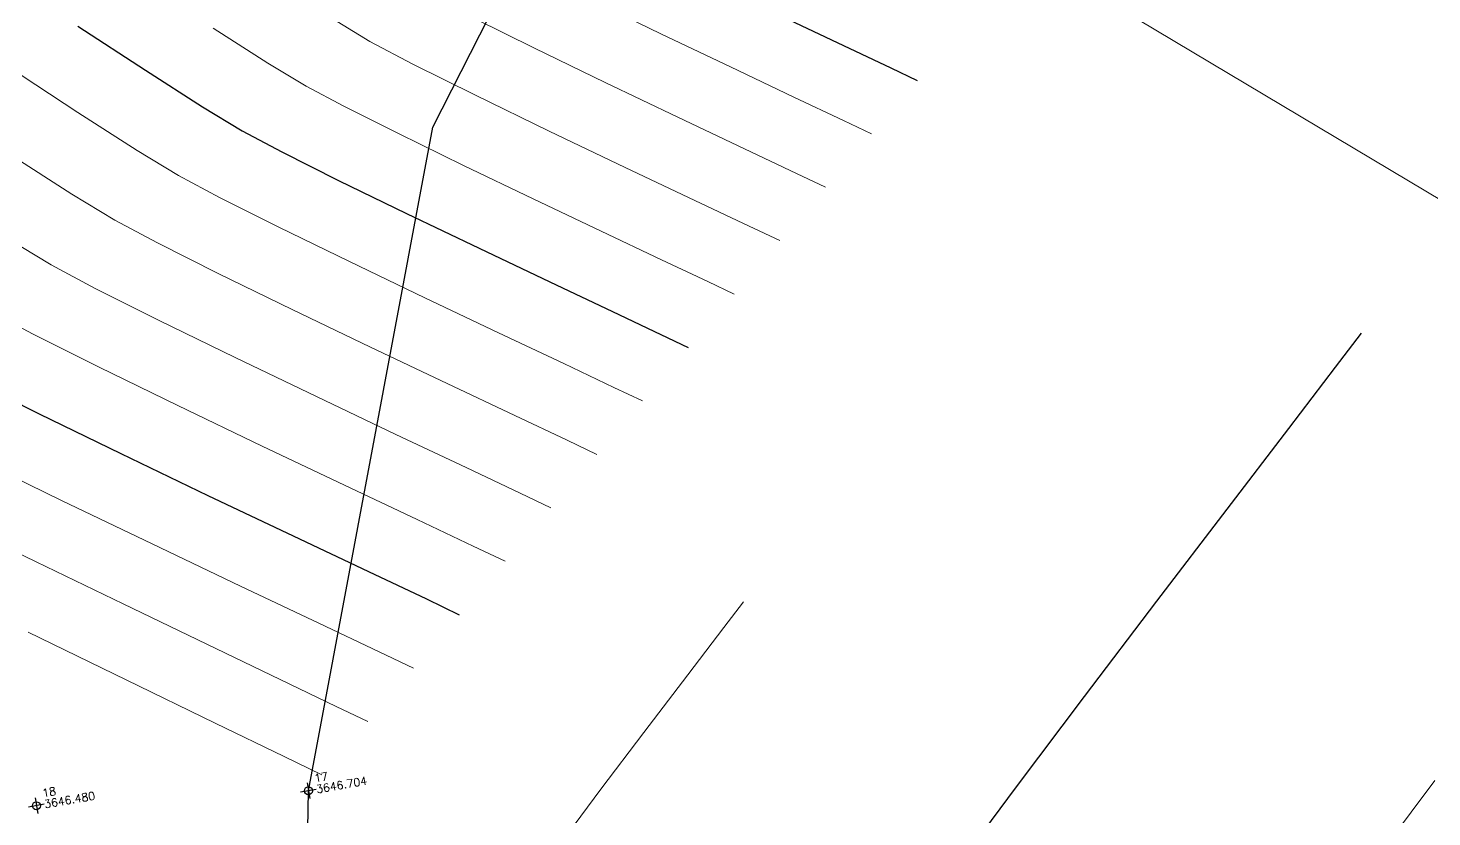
# Model space of a CAD drawing. Header units: millimetres. Extents: x 736950 to 740938, y 8500595 to 8502163.
# Drawn here: x 737678.67 to 737696.22, y 8501345.63 to 8501355.48 of the extents above; entities that cross this region are included whole.
import ezdxf

# ---------------------------------------------------------------- set-up
doc = ezdxf.new("R2010")
doc.units = ezdxf.units.MM
doc.layers.add('carretera', color=40, linetype='Continuous')
for name, color, linetype, lineweight in [('CONT-MJR', 80, 'Continuous', 30), ('CONT-MNR', 96, 'Continuous', 15), ('COTAS', 40, 'Continuous', 5), ('saiwite', 5, 'Continuous', 5)]:
    doc.layers.add(name, color=color, linetype=linetype, lineweight=lineweight)
doc.styles.add('5mm', font='arial.ttf', dxfattribs={"height": 3})
doc.styles.add('COTAS', font='arial.ttf')
doc.dimstyles.new('Copy of GenDist', dxfattribs={"dimtxt": 2, "dimasz": 2, "dimexe": 0.18, "dimexo": 0.0625, "dimgap": 1, "dimtad": 2, "dimdec": 3, "dimzin": 1, "dimdsep": 46, "dimtxsty": 'COTAS', "dimcen": 0.09, "dimadec": 3, "dimazin": 0, "dimtfac": 1, "dimtdec": 3, "dimtofl": 0, "dimtmove": 0, "dimatfit": 3, "dimfxl": 1, "dimtolj": 1, "dimtzin": 0, "dimarcsym": 0})

# ---------------------------------------------------------------- blocks, each defined once
blk = doc.blocks.new('*D175')
at = {"layer": 'COTAS', "color": 0, "lineweight": -2, "transparency": 16777216}
for p, q in [((737703.6698720404, 8501372.246364512), (737704.2242780635, 8501372.121936807)), ((737703.6106735491, 8501370.209898759), (737684.0787013737, 8501283.182310764)), ((737683.2619528552, 8501281.315865189), (737683.8163588785, 8501281.191437485))]:
    blk.add_line(p, q, dxfattribs=at)
at = {"layer": 'COTAS', "color": 0, "transparency": 16777216}
for points in [[(737703.2854309385, 8501370.282894343), (737703.9359161598, 8501370.136903174), (737704.0486470538, 8501372.161354423)], [(737683.753458763, 8501283.255306346), (737684.4039439843, 8501283.10931518), (737683.6407278688, 8501281.2308551)]]:
    blk.add_solid(points, dxfattribs=at)
at = {"layer": 'Defpoints', "color": 0, "transparency": 16777216}
for p in [(737703.608889051, 8501372.260051183), (737683.2009698658, 8501281.32955186), (737683.6407278688, 8501281.2308551)]:
    blk.add_point(p, dxfattribs=at)
at = {"layer": 'COTAS', "color": 0, "transparency": 16777216, "insert": (737695.8174414134, 8501326.253351191), "char_height": 2, "attachment_point": 5, "rotation": 77.35047293036105, "style": 'COTAS'}
blk.add_mtext('\\A1;93.192', dxfattribs=at)

msp = doc.modelspace()

# ---------------------------------------------------------------- linework, layer by layer
at = {"linetype": 'Continuous', "extrusion": (0.9849591664230046, 0.172787269436437, 0)}
for points, elevation in [([(8246016.636062785, 0), (8246016.436062788, 0)], 2195511.172162655), ([(8246017.040062786, 0), (8246016.840062789, 0)], 2195507.791162655)]:
    msp.add_lwpolyline(points, dxfattribs=dict(at, elevation=elevation))
at = {"linetype": 'Continuous', "extrusion": (-0.172787269436437, 0.9849591664230046, 0)}
for points, elevation in [([(-2195511.272162655, 0), (-2195511.072162654, 0)], 8246016.536062786), ([(-2195507.891162654, 0), (-2195507.691162655, 0)], 8246016.940062787)]:
    msp.add_lwpolyline(points, dxfattribs=dict(at, elevation=elevation))
at = {"linetype": 'Continuous'}
for centre in [(737682.1730117265, 8501345.95412589), (737678.7730587277, 8501345.767855637)]:
    msp.add_circle(centre, 0.05, dxfattribs=at)
at = {"layer": 'carretera'}
for p, q in [((737683.7294301328, 8501354.243446177), (737686.3064214542, 8501359.310571257)), ((737682.1730117265, 8501345.95412589), (737683.7294301328, 8501354.243446177)), ((737681.6191733648, 8501308.413791755), (737682.1730117265, 8501345.95412589))]:
    msp.add_line(p, q, dxfattribs=at)
at = {"layer": 'CONT-MJR', "extrusion": (0.5472113284340253, 0.8369944814832827, 0), "elevation": 7519254.109781709}
msp.add_lwpolyline([(4034604.543310016, 3655), (4034603.534767037, 3655)], dxfattribs=at)
at = {"layer": 'CONT-MJR'}
for points, elevation in [([(737688.1045527357, 8501355.62283058), (737688.8606331899, 8501355.264649792)], 3660), ([(737689.4517282019, 8501354.985452924), (737689.7828356186, 8501354.828039395)], 3660), ([(737681.8396296803, 8501353.934998157), (737682.5505278178, 8501353.579233078)], 3655), ([(737678.8083023462, 8501350.66183131), (737679.8278903279, 8501350.16517024)], 3650), ([(737691.8753341336, 8501347.132545877), (737692.7790975951, 8501348.321678726)], 3645), ([(737691.0233605094, 8501346.003543729), (737691.8753341336, 8501347.132545877)], 3645), ([(737690.3019358055, 8501345.035157593), (737691.0233605094, 8501346.003543729)], 3645)]:
    msp.add_lwpolyline(points, dxfattribs=dict(at, elevation=elevation))
at = {"layer": 'CONT-MJR', "extrusion": (-0.4270921923378989, -0.9042080840403978, 0), "elevation": -8002055.308346818}
msp.add_lwpolyline([(-2963838.226531539, 3660.000000000007), (-2963837.572815847, 3660.000000000007)], dxfattribs=at)
at = {"layer": 'CONT-MJR', "extrusion": (0.5387826202469039, 0.8424448279382339, 0), "elevation": 7559371.749014007}
msp.add_lwpolyline([(3958927.482340742, 3655), (3958926.635255458, 3655)], dxfattribs=at)
at = {"layer": 'CONT-MJR', "extrusion": (0.5189536179769595, 0.8548023996156211, 0), "elevation": 7649800.371326945}
msp.add_lwpolyline([(3781237.313627947, 3655), (3781236.73343559, 3655)], dxfattribs=at)
at = {"layer": 'CONT-MJR', "extrusion": (-0.4693315756959455, -0.883022011081695, 0), "elevation": -7853100.028755037}
msp.add_lwpolyline([(-3338565.09503771, 3655), (-3338564.536293367, 3655)], dxfattribs=at)
at = {"layer": 'CONT-MJR', "extrusion": (-0.4378943584892883, -0.8990264349857877, 0), "elevation": -7965968.628123702}
msp.add_lwpolyline([(-3059498.658316637, 3655), (-3059497.714269065, 3655)], dxfattribs=at)
at = {"layer": 'CONT-MJR', "extrusion": (0.4325916807293743, 0.9015899499016918, 0), "elevation": 7983850.276414637}
msp.add_lwpolyline([(3012526.715510196, 3655), (3012525.709664569, 3655)], dxfattribs=at)
at = {"layer": 'CONT-MJR', "extrusion": (-0.42941122618782, -0.9031090736028915, 0), "elevation": -7994418.71143852}
msp.add_lwpolyline([(-2984366.910049379, 3655), (-2984365.929760378, 3655)], dxfattribs=at)
at = {"layer": 'CONT-MJR', "extrusion": (-0.42759018503882, -0.9039726951951965, 0), "elevation": -8000417.307768447}
msp.add_lwpolyline([(-2968247.536522503, 3655.000000000003), (-2968246.669166132, 3655.000000000003)], dxfattribs=at)
at = {"layer": 'CONT-MJR', "extrusion": (-0.4271093927850554, -0.9041999594087478, 0), "elevation": -8001994.687128245}
msp.add_lwpolyline([(-2963991.635384317, 3655.000000000006), (-2963990.96834596, 3655.000000000006)], dxfattribs=at)
at = {"layer": 'CONT-MJR', "extrusion": (-0.4297611826299674, -0.9029425928067033, 0), "elevation": -7993261.561264189}
msp.add_lwpolyline([(-2987462.308796804, 3655.000000000013), (-2987461.929463009, 3655.000000000013)], dxfattribs=at)
at = {"layer": 'CONT-MJR', "extrusion": (0.7957270597450498, -0.6056553858338075, 0), "elevation": -4561885.284294606}
msp.add_lwpolyline([(7211544.188101419, 3645.000000000013), (7211544.721956113, 3645.000000000013)], dxfattribs=at)
at = {"layer": 'CONT-MJR', "extrusion": (0.4478163024891179, 0.8941255835871015, 0), "elevation": 7931619.718147045}
msp.add_lwpolyline([(3147466.879543879, 3650), (3147465.924571539, 3650)], dxfattribs=at)
at = {"layer": 'CONT-MJR', "extrusion": (0.7941853928691991, -0.6076755398674493, 0), "elevation": -4580196.603270459}
msp.add_lwpolyline([(7199927.228761863, 3645), (7199928.194044206, 3645)], dxfattribs=at)
at = {"layer": 'CONT-MJR', "extrusion": (0.7942477414592057, -0.6075940463722063, 0), "elevation": -4579457.804298313}
msp.add_lwpolyline([(7200395.889632278, 3645), (7200397.158680072, 3645)], dxfattribs=at)
at = {"layer": 'CONT-MJR', "extrusion": (-0.4324834059163235, -0.9016418932187084, 0), "elevation": -7984207.742281055}
msp.add_lwpolyline([(-3011569.83771184, 3650.00000000001), (-3011568.629324367, 3650.00000000001)], dxfattribs=at)
at = {"layer": 'CONT-MJR', "extrusion": (-0.4292191016657873, -0.9032004001135157, 0), "elevation": -7995049.139359873}
msp.add_lwpolyline([(-2982667.956754883, 3650.000000000013), (-2982666.779054378, 3650.000000000013)], dxfattribs=at)
at = {"layer": 'CONT-MJR', "extrusion": (-0.7949195329239156, 0.606714872222549, 0), "elevation": 4571488.061305091}
msp.add_lwpolyline([(-7205457.017302069, 3645.00000000001), (-7205458.462452426, 3645.00000000001)], dxfattribs=at)
at = {"layer": 'CONT-MJR', "extrusion": (-0.427350023480895, -0.9040862555259198, 0), "elevation": -8001201.320207383}
msp.add_lwpolyline([(-2966123.613264518, 3650.00000000001), (-2966122.571230794, 3650.00000000001)], dxfattribs=at)
at = {"layer": 'CONT-MJR', "extrusion": (0.4268565475742853, 0.9043193505576237, 0), "elevation": 8002818.91360089}
msp.add_lwpolyline([(2961755.410253346, 3650.000000000011), (2961754.608878062, 3650.000000000011)], dxfattribs=at)
at = {"layer": 'CONT-MJR', "extrusion": (0.4295782867923834, 0.9030296205089404, 0), "elevation": 7993862.251695042}
msp.add_lwpolyline([(2985844.474855247, 3650.000000000013), (2985844.019131556, 3650.000000000013)], dxfattribs=at)
at = {"layer": 'CONT-MNR', "extrusion": (-0.4356957020179032, -0.9000940257790441, 0), "elevation": -7973426.087622322}
msp.add_lwpolyline([(-3040017.664735185, 3659), (-3040016.729905762, 3659)], dxfattribs=at)
at = {"layer": 'CONT-MNR'}
for points, elevation in [([(737680.9834149375, 8501355.481052043), (737681.667451894, 8501355.044169808)], 3656), ([(737686.5798779487, 8501355.40974209), (737687.4475926668, 8501354.995492492)], 3659), ([(737687.4475926668, 8501354.995492492), (737688.2417954657, 8501354.619251862)], 3659), ([(737678.4436973842, 8501353.901386445), (737679.2161327715, 8501353.406445455)], 3653), ([(737684.1134137542, 8501353.765807228), (737684.9837557063, 8501353.348208643)], 3656), ([(737688.2736599743, 8501353.666502291), (737688.6381569355, 8501353.49321486)], 3658), ([(737684.9837557063, 8501353.348208643), (737685.8334131371, 8501352.944212658)], 3656), ([(737687.6846258605, 8501353.007026974), (737688.0658175938, 8501352.825802594)], 3657), ([(737678.9557420833, 8501352.521932416), (737679.5087298169, 8501352.22801607)], 3652), ([(737681.053848885, 8501352.412592417), (737681.9709271139, 8501351.965905456)], 3653), ([(737687.1647544143, 8501352.3148485), (737687.493478252, 8501352.158390328)], 3656), ([(737678.1589074014, 8501351.963498382), (737678.7317631956, 8501351.65902204)], 3651), ([(737680.3055094191, 8501351.829272082), (737681.2567649006, 8501351.3659382)], 3652), ([(737679.5571699527, 8501351.245951751), (737680.5426026875, 8501350.76597094)], 3651), ([(737680.5426026875, 8501350.76597094), (737681.5955364147, 8501350.260763036)], 3651), ([(737683.2654395466, 8501350.406451702), (737684.1442267329, 8501349.990774572)], 3652), ([(737678.0355462685, 8501350.093488427), (737679.0882941446, 8501349.580804488)], 3649), ([(737682.623446149, 8501349.772011463), (737683.5338069056, 8501349.341399647)], 3651), ([(737684.820225842, 8501349.671458513), (737685.2041208855, 8501349.488741262)], 3652), ([(737679.8571504732, 8501348.288143126), (737680.9039165861, 8501347.784953114)], 3648), ([(737682.3046523341, 8501348.047375577), (737683.0594042283, 8501347.690294376)], 3649), ([(737681.0083138766, 8501346.799977524), (737681.8704867603, 8501346.380971508)], 3647), ([(737685.8280150843, 8501345.972572835), (737686.3650395648, 8501346.682792598)], 3646), ([(737681.8704867603, 8501346.380971508), (737682.3424241773, 8501346.151679927)], 3647)]:
    msp.add_lwpolyline(points, dxfattribs=dict(at, elevation=elevation))
at = {"layer": 'CONT-MNR', "extrusion": (0.5204231212550414, 0.8539085283935046, 0), "elevation": 7643287.063703062}
msp.add_lwpolyline([(3794388.744462641, 3657.000000000013), (3794388.11381917, 3657.000000000013)], dxfattribs=at)
at = {"layer": 'CONT-MNR', "extrusion": (-0.4449230678952966, -0.8955687933680123, 0), "elevation": -7941761.517646503}
msp.add_lwpolyline([(-3121802.222101204, 3658.000000000013), (-3121801.384979918, 3658.000000000013)], dxfattribs=at)
at = {"layer": 'CONT-MNR', "extrusion": (-0.4670220663382592, -0.8842456613142882, 0), "elevation": -7861800.7626882}
msp.add_lwpolyline([(-3318027.586422089, 3657.00000000001), (-3318026.979702249, 3657.00000000001)], dxfattribs=at)
at = {"layer": 'CONT-MNR', "extrusion": (-0.4356957027000599, -0.9000940254488423, 0), "elevation": -7973425.23417103}
msp.add_lwpolyline([(-3040018.079801181, 3658), (-3040017.100099226, 3658)], dxfattribs=at)
at = {"layer": 'CONT-MNR', "extrusion": (-0.5476211321227562, -0.8367264162512087, 0), "elevation": -7517276.591950297}
msp.add_lwpolyline([(-4038286.63834934, 3654.000000000013), (-4038285.587780563, 3654.000000000013)], dxfattribs=at)
at = {"layer": 'CONT-MNR', "extrusion": (-0.5186189337813192, -0.8550054979492984, 0), "elevation": -7651280.982628115}
msp.add_lwpolyline([(-3778241.807296011, 3656), (-3778241.251008456, 3656)], dxfattribs=at)
at = {"layer": 'CONT-MNR', "extrusion": (-0.4449230675119059, -0.8955687935584825, 0), "elevation": -7941760.663676947}
msp.add_lwpolyline([(-3121802.657297581, 3657.000000000004), (-3121801.781834277, 3657.000000000004)], dxfattribs=at)
at = {"layer": 'CONT-MNR', "extrusion": (-0.4308253267104864, -0.902435337220791, 0), "elevation": -7989736.748643165}
msp.add_lwpolyline([(-2996885.153153501, 3658.000000000003), (-2996884.14547389, 3658.000000000003)], dxfattribs=at)
at = {"layer": 'CONT-MNR', "extrusion": (-0.4693315766941035, -0.8830220105511678, 0), "elevation": -7853100.892070385}
msp.add_lwpolyline([(-3338564.662382925, 3656.000000000006), (-3338564.12613866, 3656.000000000006)], dxfattribs=at)
at = {"layer": 'CONT-MNR', "extrusion": (-0.435695703202875, -0.9000940252054517, 0), "elevation": -7973424.381325438}
msp.add_lwpolyline([(-3040018.493278483, 3657), (-3040017.468703998, 3657)], dxfattribs=at)
at = {"layer": 'CONT-MNR', "extrusion": (-0.4270921922896121, -0.9042080840632055, 0), "elevation": -8002054.460630305}
msp.add_lwpolyline([(-2963838.510017868, 3659.000000000003), (-2963837.823341167, 3659.000000000003)], dxfattribs=at)
at = {"layer": 'CONT-MNR', "extrusion": (-0.5391911312320861, -0.8421834265768139, 0), "elevation": -7557449.933773849}
msp.add_lwpolyline([(-3962593.638876145, 3654.000000000011), (-3962592.756540142, 3654.000000000011)], dxfattribs=at)
at = {"layer": 'CONT-MNR', "extrusion": (-0.4475315809314874, -0.8942681276155175, 0), "elevation": -7932626.642111856}
msp.add_lwpolyline([(-3144938.568912551, 3656.000000000003), (-3144937.805974722, 3656.000000000003)], dxfattribs=at)
at = {"layer": 'CONT-MNR', "extrusion": (-0.4281228719781341, -0.9037205356133023, 0), "elevation": -7998669.110452954}
msp.add_lwpolyline([(-2972961.546252774, 3658.000000000006), (-2972960.625254401, 3658.000000000006)], dxfattribs=at)
at = {"layer": 'CONT-MNR', "extrusion": (-0.4293628058765558, -0.9031320949505732, 0), "elevation": -7994582.102287499}
msp.add_lwpolyline([(-2983934.859165926, 3659.00000000001), (-2983934.47405926, 3659.00000000001)], dxfattribs=at)
at = {"layer": 'CONT-MNR', "extrusion": (-0.4378943612036588, -0.8990264336636825, 0), "elevation": -7965969.471000394}
msp.add_lwpolyline([(-3059498.265023477, 3656.00000000001), (-3059497.358991753, 3656.00000000001)], dxfattribs=at)
at = {"layer": 'CONT-MNR', "extrusion": (-0.4308253251624613, -0.9024353379598228, 0), "elevation": -7989735.904616884}
msp.add_lwpolyline([(-2996885.508192831, 3657.000000000003), (-2996884.454359251, 3657.000000000003)], dxfattribs=at)
at = {"layer": 'CONT-MNR', "extrusion": (-0.5192183938247956, -0.8546415971119119, 0), "elevation": -7648627.761498822}
msp.add_lwpolyline([(-3783607.302788229, 3654), (-3783606.698767183, 3654)], dxfattribs=at)
at = {"layer": 'CONT-MNR', "extrusion": (-0.4270921920769777, -0.904208084163641, 0), "elevation": -8002053.613452502}
msp.add_lwpolyline([(-2963838.792049755, 3658), (-2963838.072412045, 3658)], dxfattribs=at)
at = {"layer": 'CONT-MNR', "extrusion": (-0.4281228733347734, -0.9037205349706167, 0), "elevation": -7998668.257792078}
msp.add_lwpolyline([(-2972961.883390664, 3657.000000000003), (-2972960.920208512, 3657.000000000003)], dxfattribs=at)
at = {"layer": 'CONT-MNR', "extrusion": (-0.4693315748838053, -0.8830220115133526, 0), "elevation": -7853099.164736401}
msp.add_lwpolyline([(-3338565.529346834, 3654.000000000013), (-3338564.948102418, 3654.000000000013)], dxfattribs=at)
at = {"layer": 'CONT-MNR', "extrusion": (-0.5194213516075706, -0.8545182616504837, 0), "elevation": -7647728.070048686}
msp.add_lwpolyline([(-3785424.115444057, 3653), (-3785423.48767047, 3653)], dxfattribs=at)
at = {"layer": 'CONT-MNR', "extrusion": (-0.4475315840722853, -0.8942681260437225, 0), "elevation": -7932624.917965736}
msp.add_lwpolyline([(-3144939.477120451, 3654.00000000001), (-3144938.650158971, 3654.00000000001)], dxfattribs=at)
at = {"layer": 'CONT-MNR', "extrusion": (-0.4270921901357384, -0.9042080850805627, 0), "elevation": -8002052.77194077}
msp.add_lwpolyline([(-2963839.05878385, 3657.000000000004), (-2963838.306185135, 3657.000000000004)], dxfattribs=at)
at = {"layer": 'CONT-MNR', "extrusion": (-0.4693315762806746, -0.8830220107709079, 0), "elevation": -7853098.292365833}
msp.add_lwpolyline([(-3338565.983301636, 3653), (-3338565.379557148, 3653)], dxfattribs=at)
at = {"layer": 'CONT-MNR', "extrusion": (-0.5195693450954214, -0.8544282858362747, 0), "elevation": -7647071.434530202}
msp.add_lwpolyline([(-3786749.048043484, 3652.000000000009), (-3786748.396593533, 3652.000000000009)], dxfattribs=at)
at = {"layer": 'CONT-MNR', "extrusion": (0.4378943600027344, 0.8990264342486243, 0), "elevation": 7965967.770859239}
msp.add_lwpolyline([(3059499.089071053, 3654.000000000013), (3059498.107007631, 3654.000000000013)], dxfattribs=at)
at = {"layer": 'CONT-MNR', "extrusion": (-0.4275901844073633, -0.9039726954938835, 0), "elevation": -8000418.157868617}
msp.add_lwpolyline([(-2968247.22186985, 3656.000000000013), (-2968246.389441052, 3656.000000000013)], dxfattribs=at)
at = {"layer": 'CONT-MNR', "extrusion": (-0.4475315823148103, -0.8942681269232413, 0), "elevation": -7932624.067596055}
msp.add_lwpolyline([(-3144939.901704417, 3653.000000000013), (-3144939.042731111, 3653.000000000013)], dxfattribs=at)
at = {"layer": 'CONT-MNR', "extrusion": (0.4325916797402277, 0.9015899503762941, 0), "elevation": 7983849.42985464}
msp.add_lwpolyline([(3012527.091091637, 3654.00000000001), (3012526.044741617, 3654.00000000001)], dxfattribs=at)
at = {"layer": 'CONT-MNR', "extrusion": (-0.4271093916848297, -0.9041999599284523, 0), "elevation": -8001995.538615639}
msp.add_lwpolyline([(-2963991.351060081, 3656.000000000006), (-2963990.710882689, 3656.000000000006)], dxfattribs=at)
at = {"layer": 'CONT-MNR', "extrusion": (0.4475315836878844, 0.8942681262360939, 0), "elevation": 7932623.206216931}
msp.add_lwpolyline([(3144940.354057983, 3652), (3144939.463072852, 3652)], dxfattribs=at)
at = {"layer": 'CONT-MNR', "extrusion": (-0.4325916799690598, -0.9015899502664981, 0), "elevation": -7983848.579224944}
msp.add_lwpolyline([(-3012527.47745864, 3653), (-3012526.390604228, 3653)], dxfattribs=at)
at = {"layer": 'CONT-MNR', "extrusion": (-0.4294112266935312, -0.9031090733624355, 0), "elevation": -7994417.861119468}
msp.add_lwpolyline([(-2984367.261355545, 3654.000000000013), (-2984366.241591288, 3654.000000000013)], dxfattribs=at)
at = {"layer": 'CONT-MNR', "extrusion": (0.4475315835828287, 0.8942681262886684, 0), "elevation": 7932622.350036062}
msp.add_lwpolyline([(3144940.793299768, 3651.00000000001), (3144939.870302816, 3651.00000000001)], dxfattribs=at)
at = {"layer": 'CONT-MNR', "extrusion": (-0.4275901841650422, -0.9039726956085041, 0), "elevation": -8000416.462610823}
msp.add_lwpolyline([(-2968247.837853404, 3654), (-2968246.935569465, 3654)], dxfattribs=at)
at = {"layer": 'CONT-MNR', "extrusion": (-0.4294112272764868, -0.903109073085251, 0), "elevation": -7994417.010545159}
msp.add_lwpolyline([(-2984367.613345486, 3653.000000000007), (-2984366.554105975, 3653.000000000007)], dxfattribs=at)
at = {"layer": 'CONT-MNR', "extrusion": (-0.4325916803439672, -0.901589950086614, 0), "elevation": -7983847.728107176}
msp.add_lwpolyline([(-3012527.865119193, 3652.000000000013), (-3012526.737760383, 3652.000000000013)], dxfattribs=at)
at = {"layer": 'CONT-MNR', "extrusion": (-0.4271093918175959, -0.9041999598657386, 0), "elevation": -8001993.84241878}
msp.add_lwpolyline([(-2963991.901409943, 3654), (-2963991.20751062, 3654)], dxfattribs=at)
at = {"layer": 'CONT-MNR', "extrusion": (0.427590184823293, 0.9039726952971434, 0), "elevation": 8000415.612422686}
msp.add_lwpolyline([(2968248.152743192, 3653), (2968247.215531681, 3653)], dxfattribs=at)
at = {"layer": 'CONT-MNR', "extrusion": (0.4297611842407878, 0.9029425920400234, 0), "elevation": 7993260.70733046}
msp.add_lwpolyline([(2987462.568293597, 3654.000000000011), (2987462.173684412, 3654.000000000011)], dxfattribs=at)
at = {"layer": 'CONT-MNR', "extrusion": (-0.4294112264584471, -0.9031090734742134, 0), "elevation": -7994416.164600492}
msp.add_lwpolyline([(-2984367.952933665, 3652), (-2984366.854218901, 3652)], dxfattribs=at)
at = {"layer": 'CONT-MNR', "extrusion": (0.4271093925781016, 0.9041999595065049, 0), "elevation": 8001992.992044995}
msp.add_lwpolyline([(2963992.182727721, 3653), (2963991.461967431, 3653)], dxfattribs=at)
at = {"layer": 'CONT-MNR', "extrusion": (0.4294112269556369, 0.9031090732378093, 0), "elevation": 7994415.314309614}
msp.add_lwpolyline([(2984368.304164405, 3651.000000000013), (2984367.165974384, 3651.000000000013)], dxfattribs=at)
at = {"layer": 'CONT-MNR', "extrusion": (-0.4297611825355305, -0.902942592851651, 0), "elevation": -7993259.864368243}
msp.add_lwpolyline([(-2987462.798434952, 3653), (-2987462.388550376, 3653)], dxfattribs=at)
at = {"layer": 'CONT-MNR', "extrusion": (0.4271093917688249, 0.9041999598887762, 0), "elevation": 8001992.146817003}
msp.add_lwpolyline([(2963992.450153236, 3652), (2963991.702531981, 3652)], dxfattribs=at)
at = {"layer": 'CONT-MNR', "extrusion": (-0.4328105226132575, -0.9014849147463528, 0), "elevation": -7983113.673805939}
msp.add_lwpolyline([(-3014466.984964974, 3649), (-3014465.731719998, 3649)], dxfattribs=at)
at = {"layer": 'CONT-MNR', "extrusion": (-0.4271093926350918, -0.9041999594795849, 0), "elevation": -8001991.296096532}
msp.add_lwpolyline([(-2963992.732406981, 3651), (-2963991.95792476, 3651)], dxfattribs=at)
at = {"layer": 'CONT-MNR', "extrusion": (-0.4356360562982375, -0.9001228951942722, 0), "elevation": -7973618.175963937}
msp.add_lwpolyline([(-3039493.677094226, 3648), (-3039492.520499212, 3648)], dxfattribs=at)
at = {"layer": 'CONT-MNR', "extrusion": (-0.4298183042638908, -0.9029154031910815, 0), "elevation": -7993067.455085469}
msp.add_lwpolyline([(-2987972.596105106, 3649.000000000006), (-2987971.371413074, 3649.000000000006)], dxfattribs=at)
at = {"layer": 'CONT-MNR', "extrusion": (0.4297611821776711, 0.9029425930219764, 0), "elevation": 7993258.16834386}
msp.add_lwpolyline([(2987463.285741167, 3651.000000000003), (2987462.845305808, 3651.000000000003)], dxfattribs=at)
at = {"layer": 'CONT-MNR', "extrusion": (-0.4341493926300948, -0.900840887659369, 0), "elevation": -7978625.400129646}
msp.add_lwpolyline([(-3026324.226291559, 3648.000000000003), (-3026323.018510365, 3648.000000000003)], dxfattribs=at)
at = {"layer": 'CONT-MNR', "extrusion": (0.4281123923431452, 0.90372550009515, 0), "elevation": 7998695.951831335}
msp.add_lwpolyline([(2972871.226287399, 3649), (2972870.141020412, 3649)], dxfattribs=at)
at = {"layer": 'CONT-MNR', "extrusion": (0.7951263606666148, -0.606443790118313, 0), "elevation": -4569035.027668863}
msp.add_lwpolyline([(7207011.813168322, 3646), (7207012.217993344, 3646)], dxfattribs=at)
at = {"layer": 'CONT-MNR', "extrusion": (-0.4370175186573957, -0.8994529939838617, 0), "elevation": -7968941.356043135}
msp.add_lwpolyline([(-3051730.693143076, 3647.000000000006), (-3051729.330240409, 3647.000000000006)], dxfattribs=at)
at = {"layer": 'CONT-MNR', "extrusion": (0.7942115558276063, -0.6076413453591626, 0), "elevation": -4579890.701485126}
msp.add_lwpolyline([(7200117.416493075, 3646), (7200118.160257013, 3646)], dxfattribs=at)
at = {"layer": 'CONT-MNR', "extrusion": (-0.4327618552076088, -0.9015082787624685, 0), "elevation": -7983275.565304373}
msp.add_lwpolyline([(-3014033.597215625, 3648), (-3014032.579676497, 3648)], dxfattribs=at)
at = {"layer": 'CONT-MNR', "extrusion": (-0.430146747858105, -0.9027589796324909, 0), "elevation": -7991979.935343938}
msp.add_lwpolyline([(-2990877.055391205, 3649.00000000001), (-2990876.581622855, 3649.00000000001)], dxfattribs=at)
at = {"layer": 'CONT-MNR', "extrusion": (-0.7952030345386426, 0.6063432475591152, 0), "elevation": 4568123.720253129}
msp.add_lwpolyline([(-7207587.826079866, 3646), (-7207588.731697831, 3646)], dxfattribs=at)
at = {"layer": 'CONT-MNR', "extrusion": (-0.4370859605884159, -0.8994197368617733, 0), "elevation": -7968709.113933176}
msp.add_lwpolyline([(-3052335.711979031, 3647.00000000001), (-3052334.473977838, 3647.00000000001)], dxfattribs=at)
at = {"layer": 'CONT-MNR', "extrusion": (-0.4327282394108959, -0.9015244149862756, 0), "elevation": -7983387.947185647}
msp.add_lwpolyline([(-3013734.896713411, 3648), (-3013734.120605558, 3648)], dxfattribs=at)
at = {"layer": 'CONT-MNR', "extrusion": (-0.4338807424699251, -0.9009703110057216, 0), "elevation": -7979527.49832998}
msp.add_lwpolyline([(-3023940.701860245, 3648.000000000003), (-3023940.264723965, 3648.000000000003)], dxfattribs=at)
at = {"layer": 'CONT-MNR', "extrusion": (0.8012716233067062, -0.5983007485232121, 0), "elevation": -4495266.649087111}
msp.add_lwpolyline([(7253250.093755688, 3644), (7253251.594846176, 3644)], dxfattribs=at)
at = {"layer": 'CONT-MNR', "extrusion": (0.8034360894656597, -0.595391006099461, 0), "elevation": -4468941.514895067}
msp.add_lwpolyline([(7269498.972580947, 3646), (7269499.670725769, 3646)], dxfattribs=at)
at = {"layer": 'saiwite'}
msp.add_line((737686.3064214542, 8501359.310571257), (737711.2446165753, 8501344.426879905), dxfattribs=at)

# ---------------------------------------------------------------- texts
at = {"color": 2, "char_height": 0.1, "width": 0.2666666666666667, "attachment_point": 1, "rotation": 9.94991650582834, "style": '5mm'}
for s, insert in [('\\Ftxt.shx;\\W1.0000000000;\\T1.0000000000;\\o\\l17', (737682.238678062, 8501346.15854686)), ('\\Ftxt.shx;\\W1.0000000000;\\T1.0000000000;\\o\\l18', (737678.8387250633, 8501345.972276606))]:
    msp.add_mtext(s, dxfattribs=dict(at, insert=insert))
at = {"color": 1, "char_height": 0.1, "width": 0.8166666666666668, "attachment_point": 1, "rotation": 9.94991650582834, "style": '5mm'}
for s, insert in [('\\Ftxt.shx;\\W1.0000000000;\\T1.0000000000;\\o\\l3646.704', (737682.2628682798, 8501346.020652575)), ('\\Ftxt.shx;\\W1.0000000000;\\T1.0000000000;\\o\\l3646.480', (737678.8629152811, 8501345.834382322))]:
    msp.add_mtext(s, dxfattribs=dict(at, insert=insert))

# ---------------------------------------------------------------- dimensions: what is measured, and where the dimension line sits
at = {"layer": 'COTAS'}
dim = msp.add_aligned_dim(p1=(737703.608889051, 8501372.260051185), p2=(737683.2009698659, 8501281.32955186), distance=0.45069740590677454, dimstyle='Copy of GenDist', dxfattribs=at)
dim.commit()
dim.dimension.update_dxf_attribs({"geometry": '*D175', "text_midpoint": (737695.8174414134, 8501326.253351191)})

doc.saveas('drawing.dxf')
